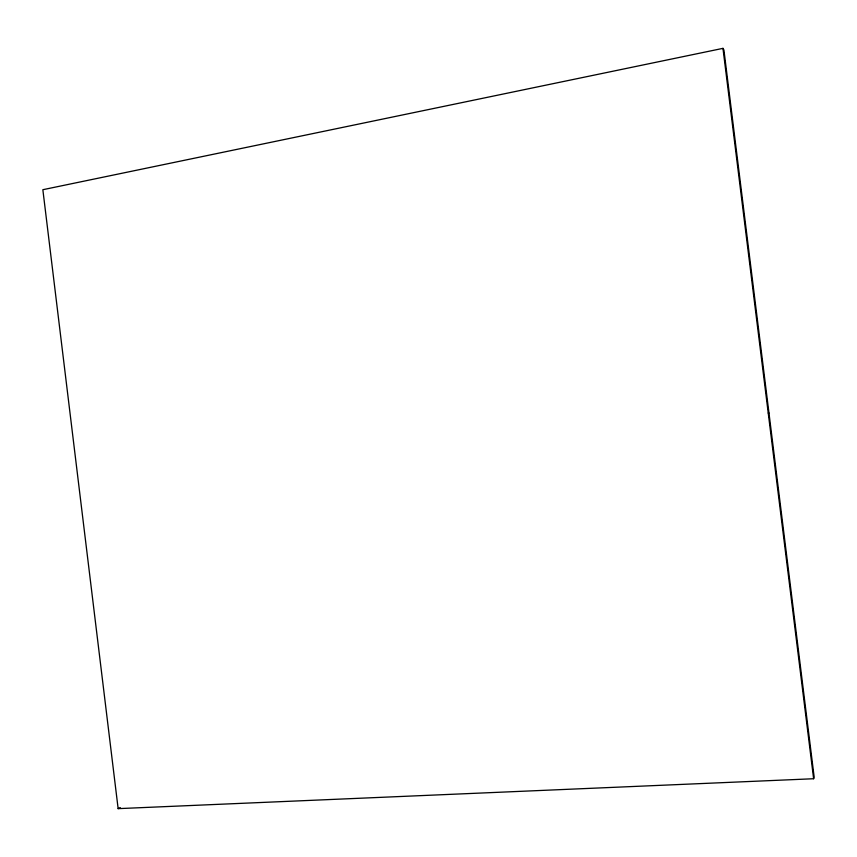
<?xml version="1.0" encoding="UTF-8"?>
<svg xmlns="http://www.w3.org/2000/svg" width="857" height="857" viewBox="0 0 857 857"><rect width="100%" height="100%" fill="white"/><g stroke="black" fill="none" stroke-linecap="round" stroke-linejoin="round"><path stroke-width="1.29" d="M813.625 778.734L814.15 776.988L723.919 49.995L722.965 48.356L42.85 189.708L118.137 808.644L813.625 778.734L722.965 48.356M118.137 808.644L120.259 807.583M768.236 413.074L768.975 413.02"/></g></svg>
